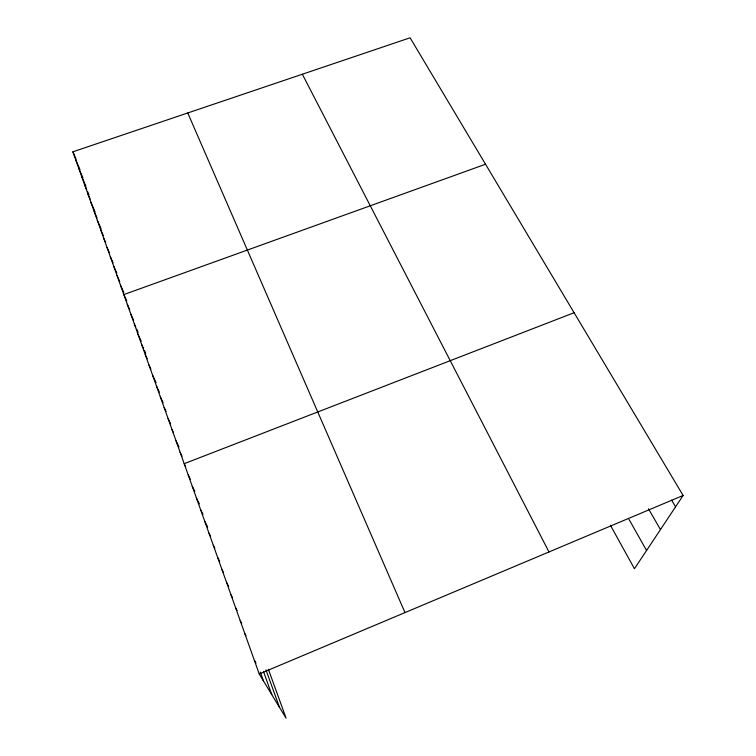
<?xml version="1.0" encoding="UTF-8"?>
<svg xmlns="http://www.w3.org/2000/svg" width="756" height="756" viewBox="0 0 756 756"><rect width="100%" height="100%" fill="white"/><g stroke="black" fill="none" stroke-linecap="round" stroke-linejoin="round"><path stroke-width="1.13" d="M268.38 669.249L286.089 718.2L259.232 673.974L72.888 151.805L410.102 37.8L683.112 495.463L634.454 568.739L610.413 525.25M259.232 673.974L683.112 495.463M574.106 312.719L184.19 463.683L185.636 466.641M485.532 164.241L123.833 294.585L126.734 300.964M254.385 660.385L256 663.116M671.611 500.132L675.562 506.841M648.459 508.741L660.46 529.578M244.859 633.708L246.002 635.702M629.02 519.372L646.56 550.5M240.191 620.619L241.74 623.369M235.57 607.673L237.157 610.536M231.005 594.887L232.621 597.854M226.498 582.262L228.699 586.344M222.047 569.769L223.559 572.613M217.643 557.437L219.694 561.339M213.286 545.237L214.855 548.251M302.353 74.23L548.988 551.946M208.987 533.188L210.584 536.278M204.734 521.271L207.673 527.036M200.529 509.487L203.024 514.411M196.371 497.845L199.404 503.893M192.27 486.325L194.831 491.476M188.206 474.948L190.276 479.153M180.089 452.211L182.045 456.218M176.044 440.861L179.002 446.994M172.037 429.644L173.54 432.763M168.078 418.55L170.61 423.842M164.165 407.588L166.055 411.557M160.291 396.739L163.154 402.787M156.464 386.014L159.355 392.156M152.684 375.411L156.086 382.678M148.932 364.912L150.898 369.126M145.237 354.536L147.212 358.807M141.57 344.273L143.432 348.289M144.358 350.302L145.747 353.317M137.951 334.124L141.221 341.24M130.816 314.137L133.67 320.383M134.36 324.078L135.778 327.168M136.723 329.219L138.14 332.309M127.31 304.309L129.701 309.573M117 275.43L119.741 281.506M120.402 284.955L123.804 292.477M113.636 265.999L116.859 273.162M107.012 247.439L109.337 252.646M110.31 256.671L113.088 262.871M103.752 238.301L105.623 242.506M97.326 220.298L101.115 228.841M100.52 229.257L103.345 235.607M91.032 202.665L95.067 211.812M94.16 211.434L97.023 217.898M84.861 185.371L86.675 189.501M87.583 191.561L88.943 194.651M87.932 193.98L90.191 199.093M78.813 168.427L82.933 177.83M81.828 176.857L85.919 186.203M72.888 151.805L76.11 159.214M75.836 160.074L79.966 169.542M187.753 112.975L404.989 612.587M265.98 669.901L279.465 707.285M263.598 671.819L271.81 694.688M260.281 672.084L263.438 680.901"/></g></svg>
